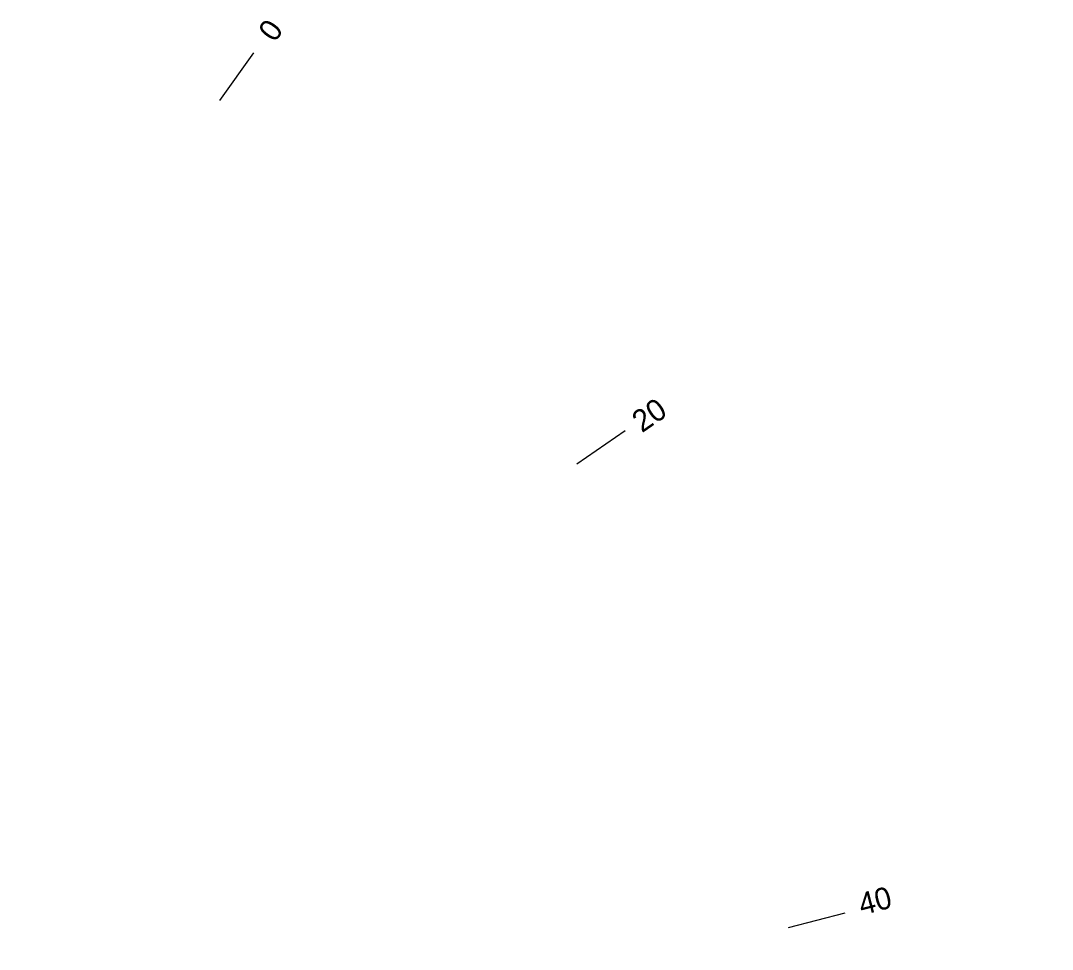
# Model space of a CAD drawing. Header units: millimetres. Extents: x -5300 to 18709, y -14746 to 24055.
# Drawn here: x 11674 to 18709, y 17725 to 24055 of the extents above; entities that cross this region are included whole.
import ezdxf
from ezdxf.enums import TextEntityAlignment as Align

# ---------------------------------------------------------------- set-up
doc = ezdxf.new("R2010")
doc.units = ezdxf.units.MM
doc.layers.add('Техника LTM 1160-5.2', color=250, linetype='Continuous')
doc.styles.add('arial', font='arial.ttf')
doc.styles.get("Standard").update_dxf_attribs({"font": 'mipgost.ttf'})

# ---------------------------------------------------------------- blocks, each defined once
blk = doc.blocks.new('LTM 1160-5.2-20230914.103232')
at = {"layer": 'Defpoints', "color": 251, "linetype": 'ByBlock', "lineweight": 5, "ltscale": 30, "transparency": 16777216}
for points in [[(10000, 0), (10400, 0)], [(9396.9, -3420.2), (9772.8, -3557)], [(7660.4, -6427.9), (7966.9, -6685)]]:
    blk.add_lwpolyline(points, dxfattribs=at)
blk = doc.blocks.new('*U112')
at = {"color": 0, "linetype": 'ByBlock', "lineweight": -2, "ltscale": 30, "transparency": 16777216, "rotation": 54.52844826531938}
blk.add_blockref('LTM 1160-5.2-20230914.103232', (7229.1, 15166.1), dxfattribs=at)
at = {"layer": 'Defpoints', "color": 251, "linetype": 'ByBlock', "lineweight": -2, "ltscale": 30, "transparency": 16777216}
for tag, p, rotation in [('00', (13407.1, 23701.4), 54.52845), ('20', (15910.3, 21042.5), 34.52845), ('40', (17409.7, 17756.6), 14.52845)]:
    blk.add_attdef(tag, p, '', height=150, rotation=rotation, dxfattribs=at)
at = {"layer": 'Defpoints', "color": 250, "linetype": 'ByBlock', "lineweight": -2, "transparency": 16777216, "style": 'arial', "width": 0.75}
blk.add_attdef('МАРКА', text='', height=250, rotation=54.52845, dxfattribs=at).set_placement((4917.5, 12271.7), align=Align.MIDDLE_CENTER)

msp = doc.modelspace()

# ---------------------------------------------------------------- block references
at = {"layer": 'Техника LTM 1160-5.2'}
ref = msp.add_blockref('*U112', (0, 200), dxfattribs=at)
ref.add_attrib('00', '0', (13407.1, 23901.4), dxfattribs={"layer": 'Defpoints', "color": 251, "linetype": 'ByBlock', "lineweight": -2, "ltscale": 30, "transparency": 16777216, "height": 150, "rotation": 54.52845})
ref.add_attrib('20', '20', (15910.3, 21242.5), dxfattribs={"layer": 'Defpoints', "color": 251, "linetype": 'ByBlock', "lineweight": -2, "ltscale": 30, "transparency": 16777216, "height": 150, "rotation": 34.52845})
ref.add_attrib('40', '40', (17409.7, 17956.6), dxfattribs={"layer": 'Defpoints', "color": 251, "linetype": 'ByBlock', "lineweight": -2, "ltscale": 30, "transparency": 16777216, "height": 150, "rotation": 14.52845})

doc.saveas('drawing.dxf')
